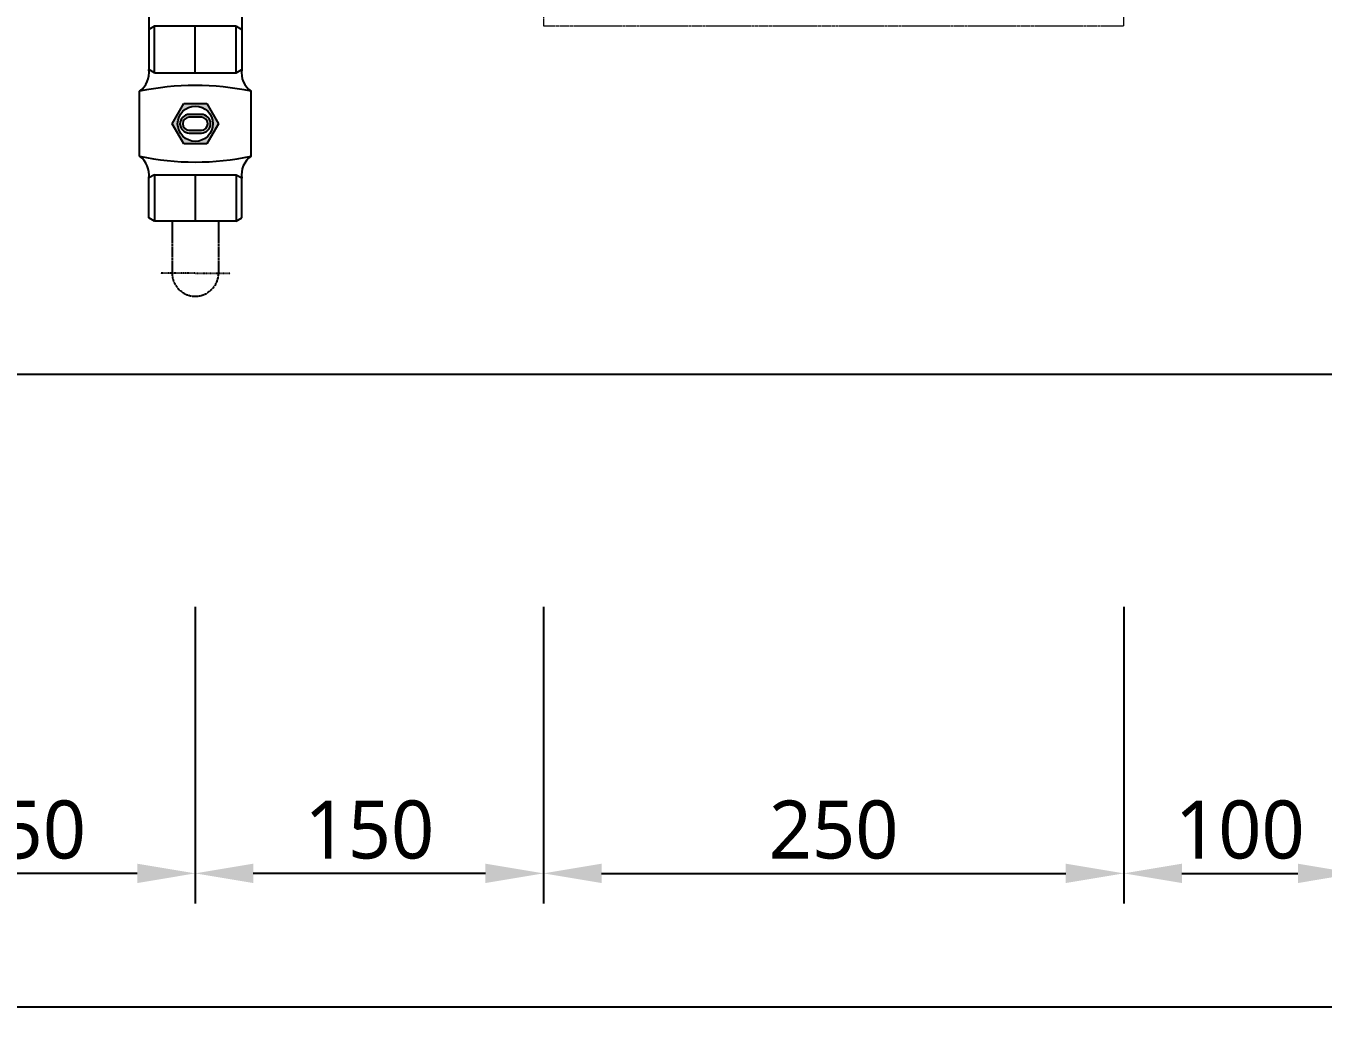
# Model space of a CAD drawing. Header units: millimetres. Extents: x -9013 to 516, y -36629 to 6082.
# Drawn here: x -4121 to -3562, y -36629 to -36193 of the extents above; entities that cross this region are included whole.
import ezdxf

# ---------------------------------------------------------------- set-up
doc = ezdxf.new("R2010")
doc.units = ezdxf.units.MM
doc.header["$LTSCALE"] = 0.05
for name, pattern in [('CENTER', [50.8, 31.75, -6.35, 6.35, -6.35]), ('CENTER2', [28.575, 19.05, -3.175, 3.175, -3.175]), ('DASHDOT', [0.618421, 0.309211, -0.154605, 0, -0.154605])]:
    doc.linetypes.add(name, pattern=pattern)
doc.layers.get('0').update_dxf_attribs({"lineweight": 18})
doc.layers.get('Defpoints').update_dxf_attribs({"color": 140, "lineweight": 18})
for name, color, linetype in [('2CONC', 4, 'Continuous'), ('HVAL___2CO', 7, 'Continuous'), ('HWAT__3CO', 1, 'Continuous'), ('HWAT___1DD', 4, 'DASHDOT'), ('HWAT___5CS', 3, 'CENTER2')]:
    doc.layers.add(name, color=color, linetype=linetype)
doc.layers.add('G-Anno-Std-Cntr', color=1, linetype='CENTER2', lineweight=18)
doc.styles.add('trebuchet_MS', font='trebuc.ttf')
doc.dimstyles.new('MGP', dxfattribs={"dimtxt": 2.5, "dimasz": 2.5, "dimexe": 1.25, "dimexo": 0.625, "dimtad": 1, "dimdec": 0, "dimtxsty": 'trebuchet_MS', "dimcen": 2.5, "dimclrt": 7, "dimadec": 0, "dimazin": 0, "dimtfac": 1, "dimtdec": 0, "dimtmove": 0, "dimatfit": 3, "dimfxl": 1.148294, "dimfxlon": 1, "dimarcsym": 2})

# ---------------------------------------------------------------- blocks, each defined once
blk = doc.blocks.new('*D726')
at = {"color": 0, "lineweight": -2, "transparency": 16777216}
for p, q in [((-5247.85, -36501.26), (-5247.85, -36629.08)), ((-3082.85, -36501.26), (-3082.85, -36629.08)), ((-5222.85, -36616.08), (-3107.85, -36616.08))]:
    blk.add_line(p, q, dxfattribs=at)
at = {"color": 0, "transparency": 16777216}
for points in [[(-5222.85, -36611.92), (-5222.85, -36620.25), (-5247.85, -36616.08)], [(-3107.85, -36611.92), (-3107.85, -36620.25), (-3082.85, -36616.08)]]:
    blk.add_solid(points, dxfattribs=at)
at = {"layer": 'Defpoints', "color": 0, "transparency": 16777216}
for p in [(-3082.85, -36284.11), (-5247.85, -36304.56), (-3082.85, -36616.08)]:
    blk.add_point(p, dxfattribs=at)
at = {"color": 7, "transparency": 16777216, "insert": (-4165.35, -36597.32), "char_height": 25, "attachment_point": 5, "style": 'trebuchet_MS'}
blk.add_mtext('2165', dxfattribs=at)
blk = doc.blocks.new('gas meter 1')
at = {"layer": 'G-Anno-Std-Cntr'}
blk.add_lwpolyline([(-6480.2, 2746.98), (-6230.2, 2746.98), (-6230.2, 3196.98), (-6480.2, 3196.98)], close=True, dxfattribs=at)
blk = doc.blocks.new('*D749')
at = {"color": 0, "lineweight": -2, "transparency": 16777216}
for p, q in [((-3897.85, -36443.72), (-3897.85, -36571.55)), ((-3647.85, -36443.72), (-3647.85, -36571.55)), ((-3872.85, -36558.55), (-3672.85, -36558.55))]:
    blk.add_line(p, q, dxfattribs=at)
at = {"color": 0, "transparency": 16777216}
for points in [[(-3872.85, -36554.38), (-3872.85, -36562.72), (-3897.85, -36558.55)], [(-3672.85, -36554.38), (-3672.85, -36562.72), (-3647.85, -36558.55)]]:
    blk.add_solid(points, dxfattribs=at)
at = {"layer": 'Defpoints', "color": 0, "transparency": 16777216}
for p in [(-3897.85, -36193.41), (-3647.85, -36193.41), (-3647.85, -36558.55)]:
    blk.add_point(p, dxfattribs=at)
at = {"color": 7, "transparency": 16777216, "insert": (-3772.85, -36539.83), "char_height": 25, "attachment_point": 5, "style": 'trebuchet_MS'}
blk.add_mtext('250', dxfattribs=at)
blk = doc.blocks.new('*D750')
at = {"color": 0, "lineweight": -2, "transparency": 16777216}
for p, q in [((-3647.85, -36443.72), (-3647.85, -36571.55)), ((-3547.85, -36443.72), (-3547.85, -36571.55)), ((-3622.85, -36558.55), (-3572.85, -36558.55))]:
    blk.add_line(p, q, dxfattribs=at)
at = {"color": 0, "transparency": 16777216}
for points in [[(-3622.85, -36554.38), (-3622.85, -36562.72), (-3647.85, -36558.55)], [(-3572.85, -36554.38), (-3572.85, -36562.72), (-3547.85, -36558.55)]]:
    blk.add_solid(points, dxfattribs=at)
at = {"layer": 'Defpoints', "color": 0, "transparency": 16777216}
for p in [(-3647.85, -36193.41), (-3547.85, -36193.41), (-3547.85, -36558.55)]:
    blk.add_point(p, dxfattribs=at)
at = {"color": 7, "transparency": 16777216, "insert": (-3597.85, -36539.83), "char_height": 25, "attachment_point": 5, "style": 'trebuchet_MS'}
blk.add_mtext('100', dxfattribs=at)
blk = doc.blocks.new('water meter v')
at = {"layer": 'HVAL___2CO'}
h = blk.add_hatch(color=256, dxfattribs=at)
h.paths.add_polyline_path([(-5839.09, 3401.43), (-5829.09, 3401.43), (-5824.09, 3410.09), (-5829.09, 3418.75), (-5839.09, 3418.75), (-5844.09, 3410.09)])
h.paths.add_polyline_path([(-5834.09, 3417.69, -1), (-5834.09, 3402.49, -1)], flags=16)
h.paths.add_polyline_path([(-5836.69, 3414.09), (-5831.49, 3414.09, -1), (-5831.49, 3406.09), (-5836.69, 3406.09, -1)], flags=0)
h.paths.add_polyline_path([(-5836.69, 3412.89), (-5831.49, 3412.89, -1), (-5831.49, 3407.29), (-5836.69, 3407.29, -1)], flags=0)
h = blk.add_hatch(color=256, dxfattribs=at)
h.paths.add_polyline_path([(-5836.69, 3414.09, 1), (-5836.69, 3406.09), (-5831.49, 3406.09, 1), (-5831.49, 3414.09)])
h.paths.add_polyline_path([(-5831.49, 3412.89, -1), (-5831.49, 3407.29), (-5836.69, 3407.29, -1), (-5836.69, 3412.89)], flags=16)
for p, q in [((-5851.69, 3452.09), (-5854.09, 3450.71)), ((-5854.09, 3450.71), (-5854.09, 3433.48)), ((-5816.49, 3452.09), (-5851.69, 3452.09)), ((-5851.69, 3432.09), (-5851.69, 3452.09)), ((-5834.09, 3432.09), (-5834.09, 3452.09)), ((-5816.49, 3452.09), (-5814.09, 3450.71)), ((-5816.49, 3432.09), (-5816.49, 3452.09)), ((-5814.09, 3450.71), (-5814.09, 3433.48)), ((-5851.69, 3432.09), (-5854.09, 3433.48)), ((-5851.69, 3432.09), (-5816.49, 3432.09)), ((-5816.49, 3432.09), (-5814.09, 3433.48)), ((-5858.09, 3396.09), (-5858.09, 3424.09)), ((-5810.09, 3396.09), (-5810.09, 3424.09)), ((-5844.09, 3410.09), (-5839.09, 3418.75)), ((-5839.09, 3418.75), (-5829.09, 3418.75)), ((-5829.09, 3418.75), (-5824.09, 3410.09)), ((-5839.09, 3401.43), (-5844.09, 3410.09)), ((-5831.49, 3414.09), (-5836.69, 3414.09)), ((-5831.49, 3412.89), (-5836.69, 3412.89)), ((-5824.09, 3410.09), (-5829.09, 3401.43)), ((-5836.69, 3407.29), (-5831.49, 3407.29)), ((-5836.69, 3406.09), (-5831.49, 3406.09)), ((-5829.09, 3401.43), (-5839.09, 3401.43)), ((-5851.69, 3388.09), (-5854.09, 3386.71)), ((-5854.09, 3369.48), (-5854.09, 3386.71)), ((-5851.69, 3388.09), (-5851.69, 3368.09)), ((-5851.69, 3388.09), (-5816.49, 3388.09)), ((-5834.09, 3388.09), (-5834.09, 3368.09)), ((-5816.49, 3388.09), (-5814.09, 3386.71)), ((-5816.49, 3388.09), (-5816.49, 3368.09)), ((-5814.09, 3369.48), (-5814.09, 3386.71)), ((-5851.69, 3368.09), (-5854.09, 3369.48)), ((-5816.49, 3368.09), (-5851.69, 3368.09)), ((-5816.49, 3368.09), (-5814.09, 3369.48))]:
    blk.add_line(p, q, dxfattribs=at)
blk.add_circle((-5834.09, 3410.09), 7.6, dxfattribs=at)
for centre, radius, start, end in [((-5863.79, 3432.07), 9.8, 305.5591, 8.2752), ((-5804.39, 3432.07), 9.8, 171.7248, 234.4409), ((-5834.09, 3310.89), 115.72, 78.0304, 101.9696), ((-5836.69, 3410.09), 4, 90, 270), ((-5836.69, 3410.09), 4, 90, 270), ((-5836.69, 3410.09), 2.8, 90, 270), ((-5831.49, 3410.09), 4, 270, 90), ((-5831.49, 3410.09), 2.8, 270, 90), ((-5863.79, 3388.12), 9.8, 351.7248, 54.4409), ((-5834.09, 3509.3), 115.72, 258.0304, 281.9696), ((-5804.39, 3388.12), 9.8, 125.5591, 188.2752)]:
    blk.add_arc(centre, radius, start, end, dxfattribs=at)
at = {"layer": 'HWAT__3CO'}
for p, q in [((-5854.09, 3487.54), (-5854.09, 3450.71)), ((-5814.09, 3487.54), (-5814.09, 3450.71))]:
    blk.add_line(p, q, dxfattribs=at)
at = {"layer": 'HWAT___1DD'}
for q in [(-5849.09, 3345.76), (-5819.09, 3345.76)]:
    blk.add_line((-5834.09, 3345.76), q, dxfattribs=at)
at = {"layer": 'HWAT___5CS'}
for p, q in [((-5844.09, 3368.09), (-5844.09, 3345.76)), ((-5824.09, 3368.09), (-5824.09, 3345.76))]:
    blk.add_line(p, q, dxfattribs=at)
blk.add_arc((-5834.09, 3345.76), 10, 180, 0, dxfattribs=at)
blk = doc.blocks.new('*D755')
at = {"color": 0, "lineweight": -2, "transparency": 16777216}
for p, q in [((-4047.85, -36443.72), (-4047.85, -36571.55)), ((-3897.85, -36457.57), (-3897.85, -36571.55)), ((-3922.85, -36558.55), (-4022.85, -36558.55))]:
    blk.add_line(p, q, dxfattribs=at)
at = {"color": 0, "transparency": 16777216}
for points in [[(-4022.85, -36554.38), (-4022.85, -36562.72), (-4047.85, -36558.55)], [(-3922.85, -36554.38), (-3922.85, -36562.72), (-3897.85, -36558.55)]]:
    blk.add_solid(points, dxfattribs=at)
at = {"layer": 'Defpoints', "color": 0, "transparency": 16777216}
for p in [(-4047.85, -36299.88), (-3897.85, -36451.57), (-4047.85, -36558.55)]:
    blk.add_point(p, dxfattribs=at)
at = {"color": 7, "transparency": 16777216, "insert": (-3972.85, -36539.83), "char_height": 25, "attachment_point": 5, "style": 'trebuchet_MS'}
blk.add_mtext('150', dxfattribs=at)
blk = doc.blocks.new('*D756')
at = {"color": 0, "lineweight": -2, "transparency": 16777216}
for p, q in [((-4197.85, -36443.72), (-4197.85, -36571.55)), ((-4047.85, -36443.72), (-4047.85, -36571.55)), ((-4072.85, -36558.55), (-4172.85, -36558.55))]:
    blk.add_line(p, q, dxfattribs=at)
at = {"color": 0, "transparency": 16777216}
for points in [[(-4172.85, -36554.38), (-4172.85, -36562.72), (-4197.85, -36558.55)], [(-4072.85, -36554.38), (-4072.85, -36562.72), (-4047.85, -36558.55)]]:
    blk.add_solid(points, dxfattribs=at)
at = {"layer": 'Defpoints', "color": 0, "transparency": 16777216}
for p in [(-4197.85, -36299.88), (-4047.85, -36327.46), (-4197.85, -36558.55)]:
    blk.add_point(p, dxfattribs=at)
at = {"color": 7, "transparency": 16777216, "insert": (-4122.85, -36539.83), "char_height": 25, "attachment_point": 5, "style": 'trebuchet_MS'}
blk.add_mtext('150', dxfattribs=at)

msp = doc.modelspace()

# ---------------------------------------------------------------- linework, layer by layer
at = {"layer": '2CONC', "lineweight": -3}
msp.add_line((-5247.85, -36343.41), (-3082.85, -36343.41), dxfattribs=at)

# ---------------------------------------------------------------- block references
at = {"layer": 'G-Anno-Std-Cntr', "color": 7, "linetype": 'CENTER'}
msp.add_blockref('gas meter 1', (2582.35, -38940.38), dxfattribs=at)
at = {"layer": 'G-Anno-Std-Cntr', "linetype": 'CENTER'}
msp.add_blockref('water meter v', (1786.24, -39645.64), dxfattribs=at)

# ---------------------------------------------------------------- dimensions: what is measured, and where the dimension line sits
for base, p1, p2, picture, middle in [((-3647.85, -36558.55), (-3897.85, -36193.41), (-3647.85, -36193.41), '*D749', (-3772.85, -36539.83)), ((-3547.85, -36558.55), (-3647.85, -36193.41), (-3547.85, -36193.41), '*D750', (-3597.85, -36539.83)), ((-3082.85, -36616.08), (-5247.85, -36304.56), (-3082.85, -36284.11), '*D726', (-4165.35, -36597.32)), ((-4197.85, -36558.55), (-4047.85, -36327.46), (-4197.85, -36299.88), '*D756', (-4122.85, -36539.83)), ((-4047.85, -36558.55), (-3897.85, -36451.57), (-4047.85, -36299.88), '*D755', (-3972.85, -36539.83))]:
    dim = msp.add_linear_dim(base=base, p1=p1, p2=p2, dimstyle='MGP', override={"dimscale": 100, "dimtxt": 0.25, "dimasz": 0.25, "dimexe": 0.13, "dimexo": 0.06, "dimgap": 0.06, "dimarcsym": 1})
    dim.commit()
    dim.dimension.update_dxf_attribs({"geometry": picture, "text_midpoint": middle})

doc.saveas('drawing.dxf')
